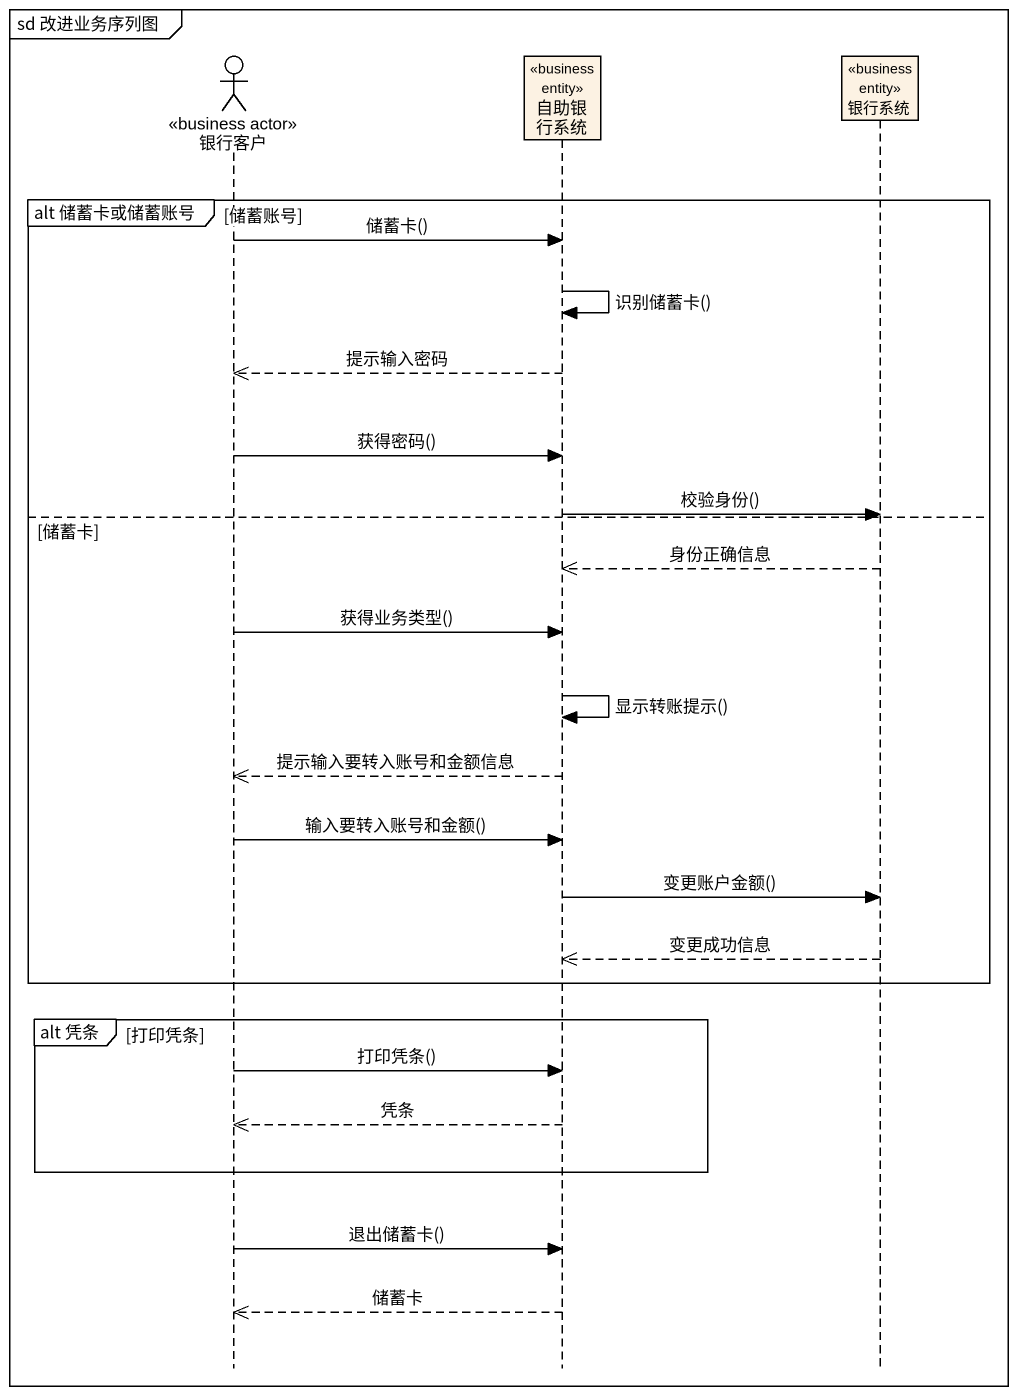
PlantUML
@startuml
mainframe sd 改进业务序列图
hide footbox
actor 银行客户 <<business actor>>
participant 自助银行系统 <<business entity>> #FCF2E3
participant 银行系统 <<business entity>> #FCF2E3

group alt 储蓄卡或储蓄账号 [储蓄账号]
  银行客户 -> 自助银行系统 : 储蓄卡()
  自助银行系统 -> 自助银行系统 : 识别储蓄卡()
  自助银行系统 -->> 银行客户 : 提示输入密码
  银行客户 -> 自助银行系统 : 获得密码()
  自助银行系统 -> 银行系统 : 校验身份()
else 储蓄卡
  银行系统 -->> 自助银行系统 : 身份正确信息
  银行客户 -> 自助银行系统 : 获得业务类型()
  自助银行系统 -> 自助银行系统 : 显示转账提示()
  自助银行系统 -->> 银行客户 : 提示输入要转入账号和金额信息
  银行客户 -> 自助银行系统 : 输入要转入账号和金额()
  自助银行系统 -> 银行系统 : 变更账户金额()
  银行系统 -->> 自助银行系统 : 变更成功信息
end
group alt 凭条 [打印凭条]
  银行客户 -> 自助银行系统 : 打印凭条()
  自助银行系统 -->> 银行客户 : 凭条
end
银行客户 -> 自助银行系统 : 退出储蓄卡()
自助银行系统 -->> 银行客户 : 储蓄卡
@enduml
